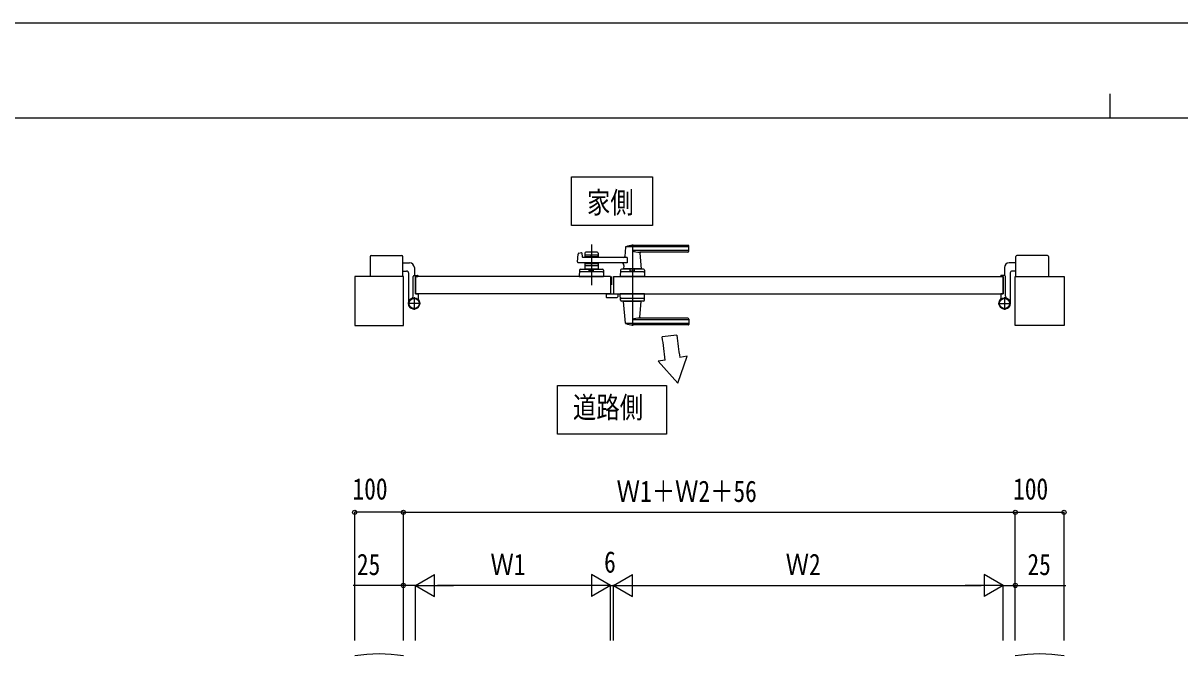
# Model space of a CAD drawing. Units: millimetres, scale not verified. Extents: x -4205 to 4205, y -2970 to 2970.
# Drawn here: x -2236 to 139, y 1672 to 2970 of the extents above; entities that cross this region are included whole.
import ezdxf
from ezdxf.enums import TextEntityAlignment as Align

# ---------------------------------------------------------------- set-up
doc = ezdxf.new("R2010")
doc.units = ezdxf.units.MM
doc.header["$LTSCALE"] = 12
for name, color, linetype in [('0-2_USER1', 3, 'Continuous'), ('0-3_YKK_12', 2, 'Continuous'), ('0-4_YKK_A1', 4, 'Continuous'), ('0-5_YKK_D', 6, 'Continuous'), ('0-6_YKK_ZWAK', 7, 'Continuous')]:
    doc.layers.add(name, color=color, linetype=linetype)
doc.styles.add('ＭＳ ゴシック', font='')
doc.styles.get('ＭＳ ゴシック').set_extended_font_data('MS Gothic')

msp = doc.modelspace()

# ---------------------------------------------------------------- linework, layer by layer
at = {"layer": '0-2_USER1'}
for points in [[(-1110.18, 2555.05), (-1110.18, 2655.05), (-943.78, 2655.05), (-943.78, 2555.05)], [(-1138.98, 2126.61), (-1138.98, 2226.61), (-914.98, 2226.61), (-914.98, 2126.61)]]:
    msp.add_lwpolyline(points, close=True, dxfattribs=at)
at = {"layer": '0-3_YKK_12'}
msp.add_line((-1026.98, 2433), (-1026.98, 2450), dxfattribs=at)
at = {"layer": '0-4_YKK_A1'}
for p, q in [((-1520.98, 2493.5), (-1457.98, 2493.5)), ((-1097.81, 2480.66), (-1096.59, 2496.07)), ((-1095.08, 2497.85), (-1089.66, 2499.2)), ((-1088.42, 2498.28), (-1088.03, 2490.45)), ((-1082.48, 2498), (-1082.48, 2489.5)), ((-1082.48, 2495), (-1055.48, 2495)), ((-1057.48, 2500), (-1080.48, 2500)), ((-1068.98, 2516), (-1068.98, 2432.5)), ((-1055.48, 2498), (-1055.48, 2489.5)), ((-999.03, 2510.39), (-1000.73, 2491.31)), ((-869.98, 2510.98), (-998.77, 2510.98)), ((-984.98, 2516), (-984.98, 2349)), ((-869.98, 2514), (-984.98, 2514)), ((-869.98, 2503.33), (-984.98, 2503.33)), ((-870.98, 2500), (-970, 2500)), ((-969.81, 2497.81), (-967.01, 2466.32)), ((-868.98, 2502), (-868.98, 2513)), ((-132.98, 2493.5), (-195.98, 2493.5)), ((-1522.98, 2491.5), (-1522.98, 2450)), ((-1455.98, 2450), (-1455.98, 2491.5)), ((-1455.98, 2478.5), (-1442.48, 2478.5)), ((-995.42, 2489.5), (-1087.03, 2489.5)), ((-1082.48, 2478.5), (-1082.48, 2465)), ((-1082.48, 2473), (-1055.48, 2473)), ((-1080.48, 2491), (-1071.39, 2491)), ((-1080.48, 2477), (-1071.39, 2477)), ((-1069.33, 2492.65), (-1070.69, 2491.29)), ((-1069.33, 2475.35), (-1070.69, 2476.71)), ((-1068.62, 2492.65), (-1067.27, 2491.29)), ((-1068.62, 2475.35), (-1067.27, 2476.71)), ((-1066.56, 2491), (-1057.48, 2491)), ((-1066.56, 2477), (-1057.48, 2477)), ((-1055.48, 2478.5), (-1055.48, 2465)), ((-1002.35, 2473.05), (-1002.95, 2466.32)), ((-197.98, 2478.5), (-211.48, 2478.5)), ((-197.98, 2450), (-197.98, 2491.5)), ((-130.98, 2491.5), (-130.98, 2450)), ((-1455.98, 2461.5), (-1448.48, 2461.5)), ((-1444.48, 2457.5), (-1444.48, 2395)), ((-1434.98, 2409.94), (-1434.98, 2450.5)), ((-1432.98, 2452.5), (-1425.98, 2452.5)), ((-1432.48, 2468.5), (-1432.48, 2452.5)), ((-1429.98, 2415), (-1429.98, 2450)), ((-1429.68, 2450.3), (-1425.48, 2450.3)), ((-1424.98, 2450.8), (-1424.98, 2451.5)), ((-1093.54, 2463.07), (-1093.98, 2450)), ((-1093.98, 2450), (-1043.98, 2450)), ((-1046.25, 2460), (-1091.71, 2460)), ((-1091.55, 2465), (-1046.41, 2465)), ((-1055.48, 2465), (-1082.48, 2465)), ((-1064.48, 2462.2), (-1064.48, 2465)), ((-1044.42, 2463.07), (-1043.98, 2450)), ((-1009.54, 2463.07), (-1009.98, 2450)), ((-959.98, 2450), (-1009.98, 2450)), ((-962.25, 2460), (-1007.71, 2460)), ((-962.41, 2465), (-1007.55, 2465)), ((-966.98, 2465.99), (-1002.98, 2465.99)), ((-1002.98, 2465), (-1002.98, 2465.99)), ((-967.31, 2465.99), (-1002.65, 2465.99)), ((-999.98, 2465.99), (-1002.15, 2465.99)), ((-989.48, 2462.2), (-989.48, 2465)), ((-967.31, 2465.99), (-969.98, 2465.99)), ((-966.98, 2465), (-966.98, 2465.99)), ((-960.42, 2463.07), (-959.98, 2450)), ((-228.98, 2450.8), (-228.98, 2451.5)), ((-224.28, 2450.3), (-228.48, 2450.3)), ((-220.98, 2452.5), (-227.98, 2452.5)), ((-223.98, 2415), (-223.98, 2450)), ((-221.48, 2468.5), (-221.48, 2452.5)), ((-218.98, 2409.94), (-218.98, 2450.5)), ((-209.48, 2457.5), (-209.48, 2395)), ((-197.98, 2461.5), (-205.48, 2461.5)), ((-1432.98, 2408), (-1432.98, 2382)), ((-1429.68, 2414.7), (-1425.48, 2414.7)), ((-1424.98, 2414.2), (-1424.98, 2405.16)), ((-1038.98, 2415), (-1038.98, 2408.5)), ((-1038.98, 2415), (-1014.98, 2415)), ((-1037.98, 2407.5), (-1015.98, 2407.5)), ((-1014.98, 2415), (-1014.98, 2408.5)), ((-1009.54, 2401.93), (-1009.98, 2415)), ((-959.98, 2415), (-1009.98, 2415)), ((-962.25, 2405), (-1007.71, 2405)), ((-962.41, 2400), (-1007.55, 2400)), ((-1002.98, 2400), (-1002.98, 2399)), ((-966.98, 2399), (-1002.98, 2399)), ((-999.03, 2354.6), (-1002.95, 2398.67)), ((-969.81, 2367.18), (-967, 2398.67)), ((-966.98, 2400), (-966.98, 2399)), ((-960.42, 2401.93), (-959.98, 2415)), ((-228.98, 2414.2), (-228.98, 2405.16)), ((-224.28, 2414.7), (-228.48, 2414.7)), ((-220.98, 2408), (-220.98, 2382)), ((-1419.98, 2395), (-1445.98, 2395)), ((-233.98, 2395), (-207.98, 2395)), ((-869.98, 2354.02), (-998.77, 2354.02)), ((-869.98, 2361.67), (-984.98, 2361.67)), ((-869.98, 2351), (-984.98, 2351)), ((-870.98, 2365), (-970, 2365)), ((-868.98, 2363), (-868.98, 2352)), ((-893.86, 2329.67), (-923.7, 2326.49)), ((-891.52, 2231.76), (-872.65, 2286.69)), ((-872.65, 2286.69), (-887.43, 2284.09)), ((-917.4, 2278.8), (-931.74, 2276.28)), ((-891.52, 2231.76), (-931.74, 2276.28))]:
    msp.add_line(p, q, dxfattribs=at)
for points in [[(-995.42, 2489.5), (-995.42, 2478.5), (-1095.81, 2478.5)], [(-1029.98, 2450), (-1029.98, 2415), (-1429.98, 2415)], [(-1029.98, 2450), (-1429.98, 2450), (-1429.98, 2415)], [(-1064.48, 2462.2), (-1073.48, 2462.2), (-1073.48, 2465)], [(-1023.98, 2450), (-1023.98, 2415), (-223.98, 2415)], [(-1023.98, 2450), (-223.98, 2450), (-223.98, 2415)], [(-989.48, 2462.2), (-980.48, 2462.2), (-980.48, 2465)]]:
    msp.add_lwpolyline(points, dxfattribs=at)
for points in [[(-1554.98, 2350), (-1454.98, 2350), (-1454.98, 2450), (-1554.98, 2450)], [(-98.98, 2350), (-198.98, 2350), (-198.98, 2450), (-98.98, 2450)]]:
    msp.add_lwpolyline(points, close=True, dxfattribs=at)
for centre, radius in [((-1432.98, 2395), 11.5), ((-1432.98, 2395), 10.35), ((-220.98, 2395), 11.5), ((-220.98, 2395), 10.35)]:
    msp.add_circle(centre, radius, dxfattribs=at)
for centre, radius, start, end in [((-1520.98, 2491.5), 2, 90, 180), ((-1457.98, 2491.5), 2, 360, 90), ((-1094.6, 2495.91), 2, 104.03624, 175.49449), ((-1089.42, 2498.23), 1, 2.86241, 104.03624), ((-1080.48, 2498), 2, 90, 180), ((-1057.48, 2498), 2, 0, 90), ((-998.04, 2510.31), 1, 113.30607, 174.91858), ((-984.98, 2480), 34, 90, 113.30607), ((-971.19, 2529.98), 30, 242.63879, 272.27092), ((-967.82, 2498), 2, 90, 185.08142), ((-870.98, 2502), 2, 270, 0), ((-869.98, 2513), 1, 0, 90), ((-869.98, 2509.98), 1, 0, 90), ((-869.98, 2504.33), 1, 270, 0), ((-195.98, 2491.5), 2, 90, 180), ((-132.98, 2491.5), 2, 0, 90), ((-1442.48, 2468.5), 10, 360, 90), ((-1095.81, 2480.5), 2, 175.49449, 270), ((-1087.03, 2490.5), 1, 182.86241, 270), ((-1080.48, 2493), 2, 180, 270), ((-1080.48, 2475), 2, 90, 180), ((-1071.39, 2492), 1, 270, 315), ((-1071.39, 2476), 1, 45, 90), ((-1068.98, 2492.29), 0.5, 45, 135), ((-1068.98, 2475.71), 0.5, 225, 315), ((-1066.56, 2492), 1, 225, 270), ((-1066.56, 2476), 1, 90, 135), ((-1057.48, 2493), 2, 270, 0), ((-1057.48, 2475), 2, 0, 90), ((-1007.33, 2473.49), 5, 354.91858, 90), ((-1002.72, 2491.49), 2, 270, 354.91858), ((-211.48, 2468.5), 10, 90, 180), ((-1448.48, 2457.5), 4, 360, 90), ((-1432.98, 2450.5), 2, 90, 180), ((-1429.68, 2450), 0.3, 90, 180), ((-1425.98, 2451.5), 1, 360, 90), ((-1425.48, 2450.8), 0.5, 270, 360), ((-1091.71, 2458), 2, 90, 178.09085), ((-1091.55, 2463), 2, 90, 178.09085), ((-1046.41, 2463), 2, 1.90915, 90), ((-1046.25, 2458), 2, 1.90915, 90), ((-1007.71, 2458), 2, 90, 178.09085), ((-1007.55, 2463), 2, 90, 178.09085), ((-1002.65, 2466.29), 0.3, 174.91858, 270), ((-967.31, 2466.29), 0.3, 270, 5.08142), ((-962.41, 2463), 2, 1.90915, 90), ((-962.25, 2458), 2, 1.90915, 90), ((-227.98, 2451.5), 1, 90, 180), ((-228.48, 2450.8), 0.5, 180, 270), ((-224.28, 2450), 0.3, 360, 90), ((-220.98, 2450.5), 2, 360, 90), ((-205.48, 2457.5), 4, 90, 180), ((-1432.98, 2395), 11.5, 115.10278, 38.01228), ((-1439.98, 2409.94), 5, 295.10278, 359.99998), ((-1429.68, 2415), 0.3, 180, 270), ((-1425.48, 2414.2), 0.5, 360, 90), ((-1419.98, 2405.16), 5, 180, 218.01228), ((-1037.98, 2408.5), 1, 180, 270), ((-1015.98, 2408.5), 1, 270, 360), ((-1007.71, 2407), 2, 181.90915, 270), ((-1007.55, 2402), 2, 181.90915, 270), ((-1002.65, 2398.7), 0.3, 90, 185.08142), ((-967.3, 2398.7), 0.3, 354.91858, 90), ((-962.41, 2402), 2, 270, 358.09085), ((-962.25, 2407), 2, 270, 358.09085), ((-220.98, 2395), 11.5, 141.98772, 64.89722), ((-233.98, 2405.16), 5, 321.98772, 360), ((-228.48, 2414.2), 0.5, 90, 180), ((-224.28, 2415), 0.3, 270, 360), ((-213.98, 2409.94), 5, 180.00002, 244.89722), ((-998.03, 2354.69), 1, 185.08142, 246.69393), ((-984.98, 2385), 34, 246.69393, 270), ((-971.19, 2335.02), 30, 87.72908, 117.36121), ((-967.81, 2367), 2, 174.91858, 270), ((-870.98, 2363), 2, 0, 90), ((-869.98, 2360.67), 1, 0, 90), ((-869.98, 2355.02), 1, 270, 0), ((-869.98, 2352), 1, 270, 0), ((-224.37, 2400.99), 673.28, 186.08068, 189.99886), ((-8918.49, 1246.91), 8067.36, 7.34884, 7.69047), ((-1504.98, 1356), 320, 80.9989, 99.0011), ((-148.98, 1356), 320, 80.9989, 99.0011)]:
    msp.add_arc(centre, radius, start, end, dxfattribs=at)
at = {"layer": '0-5_YKK_D'}
for p, q in [((-1554.98, 1703.62), (-1554.98, 1967.5)), ((-1454.98, 1966.5), (-1554.98, 1966.5)), ((-1454.98, 1703.62), (-1454.98, 1967.5)), ((-1454.98, 1703.62), (-1454.98, 1967.5)), ((-1454.98, 1966.5), (-198.98, 1966.5)), ((-198.98, 1703.62), (-198.98, 1967.5)), ((-198.98, 1703.62), (-198.98, 1967.5)), ((-198.98, 1966.5), (-98.98, 1966.5)), ((-98.98, 1703.62), (-98.98, 1967.5)), ((-1429.98, 1816.5), (-1391.01, 1839)), ((-1391.01, 1794), (-1391.01, 1839)), ((-1029.98, 1816.5), (-1068.95, 1839)), ((-1068.95, 1839), (-1068.95, 1794)), ((-1023.98, 1816.5), (-985.01, 1839)), ((-985.01, 1794), (-985.01, 1839)), ((-223.98, 1816.5), (-262.95, 1839)), ((-262.95, 1839), (-262.95, 1794)), ((-1454.98, 1703.62), (-1454.98, 1817.5)), ((-1429.98, 1703.62), (-1429.98, 1817.5)), ((-1429.98, 1703.62), (-1429.98, 1817.5)), ((-1429.98, 1816.5), (-1391.01, 1794)), ((-1429.98, 1816.5), (-1352.04, 1816.5)), ((-1074.98, 1816.5), (-1384.98, 1816.5)), ((-1029.98, 1816.5), (-1107.92, 1816.5)), ((-1029.98, 1816.5), (-1068.95, 1794)), ((-1029.98, 1816.5), (-1046.98, 1816.5)), ((-1029.98, 1703.62), (-1029.98, 1817.5)), ((-1029.98, 1703.62), (-1029.98, 1817.5)), ((-1029.98, 1816.5), (-1023.98, 1816.5)), ((-1023.98, 1703.62), (-1023.98, 1817.5)), ((-1023.98, 1703.62), (-1023.98, 1817.5)), ((-1023.98, 1816.5), (-1006.98, 1816.5)), ((-1023.98, 1816.5), (-985.01, 1794)), ((-1023.98, 1816.5), (-946.04, 1816.5)), ((-978.98, 1816.5), (-268.98, 1816.5)), ((-223.98, 1816.5), (-301.92, 1816.5)), ((-223.98, 1816.5), (-262.95, 1794)), ((-223.98, 1703.62), (-223.98, 1817.5)), ((-223.98, 1703.62), (-223.98, 1817.5)), ((-198.98, 1703.62), (-198.98, 1817.5))]:
    msp.add_line(p, q, dxfattribs=at)
for points in [[(-1429.98, 1816.5), (-1454.98, 1816.5), (-1558.38, 1816.5)], [(-223.98, 1816.5), (-198.98, 1816.5), (-95.58, 1816.5)]]:
    msp.add_lwpolyline(points, dxfattribs=at)
for centre in [(-1554.98, 1966.5), (-1454.98, 1966.5), (-1454.98, 1966.5), (-198.98, 1966.5), (-198.98, 1966.5), (-98.98, 1966.5), (-1454.98, 1816.5), (-198.98, 1816.5)]:
    msp.add_circle(centre, 4.25, dxfattribs=at)
at = {"layer": '0-6_YKK_ZWAK'}
for p, q in [((-4.98, 2825), (-4.98, 2775)), ((3895.02, 2775), (-3904.98, 2775))]:
    msp.add_line(p, q, dxfattribs=at)
msp.add_lwpolyline([(-4205, -2970), (4205, -2970), (4205, 2970), (-4205, 2970)], close=True, dxfattribs=at)

# ---------------------------------------------------------------- texts
at = {"layer": '0-2_USER1', "style": 'ＭＳ ゴシック', "width": 0.8}
for s, p in [('家側', (-1078.18, 2566.99)), ('道路側', (-1106.98, 2146.61))]:
    msp.add_text(s, height=43.99, dxfattribs=at).set_placement(p, align=Align.BOTTOM_LEFT)
at = {"layer": '0-5_YKK_D', "style": 'ＭＳ ゴシック', "width": 0.8}
for s, p in [('100', (-1559.38, 1979.5)), ('Ｗ1＋Ｗ2＋56', (-1017.38, 1974.5)), ('100', (-203.38, 1979.5)), ('25', (-1550.38, 1824.5)), ('Ｗ1', (-1276.38, 1824.5)), ('6', (-1042.98, 1829.5)), ('Ｗ2', (-670.38, 1824.5)), ('25', (-173.98, 1824.5))]:
    msp.add_text(s, height=43.99, dxfattribs=at).set_placement(p, align=Align.BOTTOM_LEFT)

doc.saveas('drawing.dxf')
